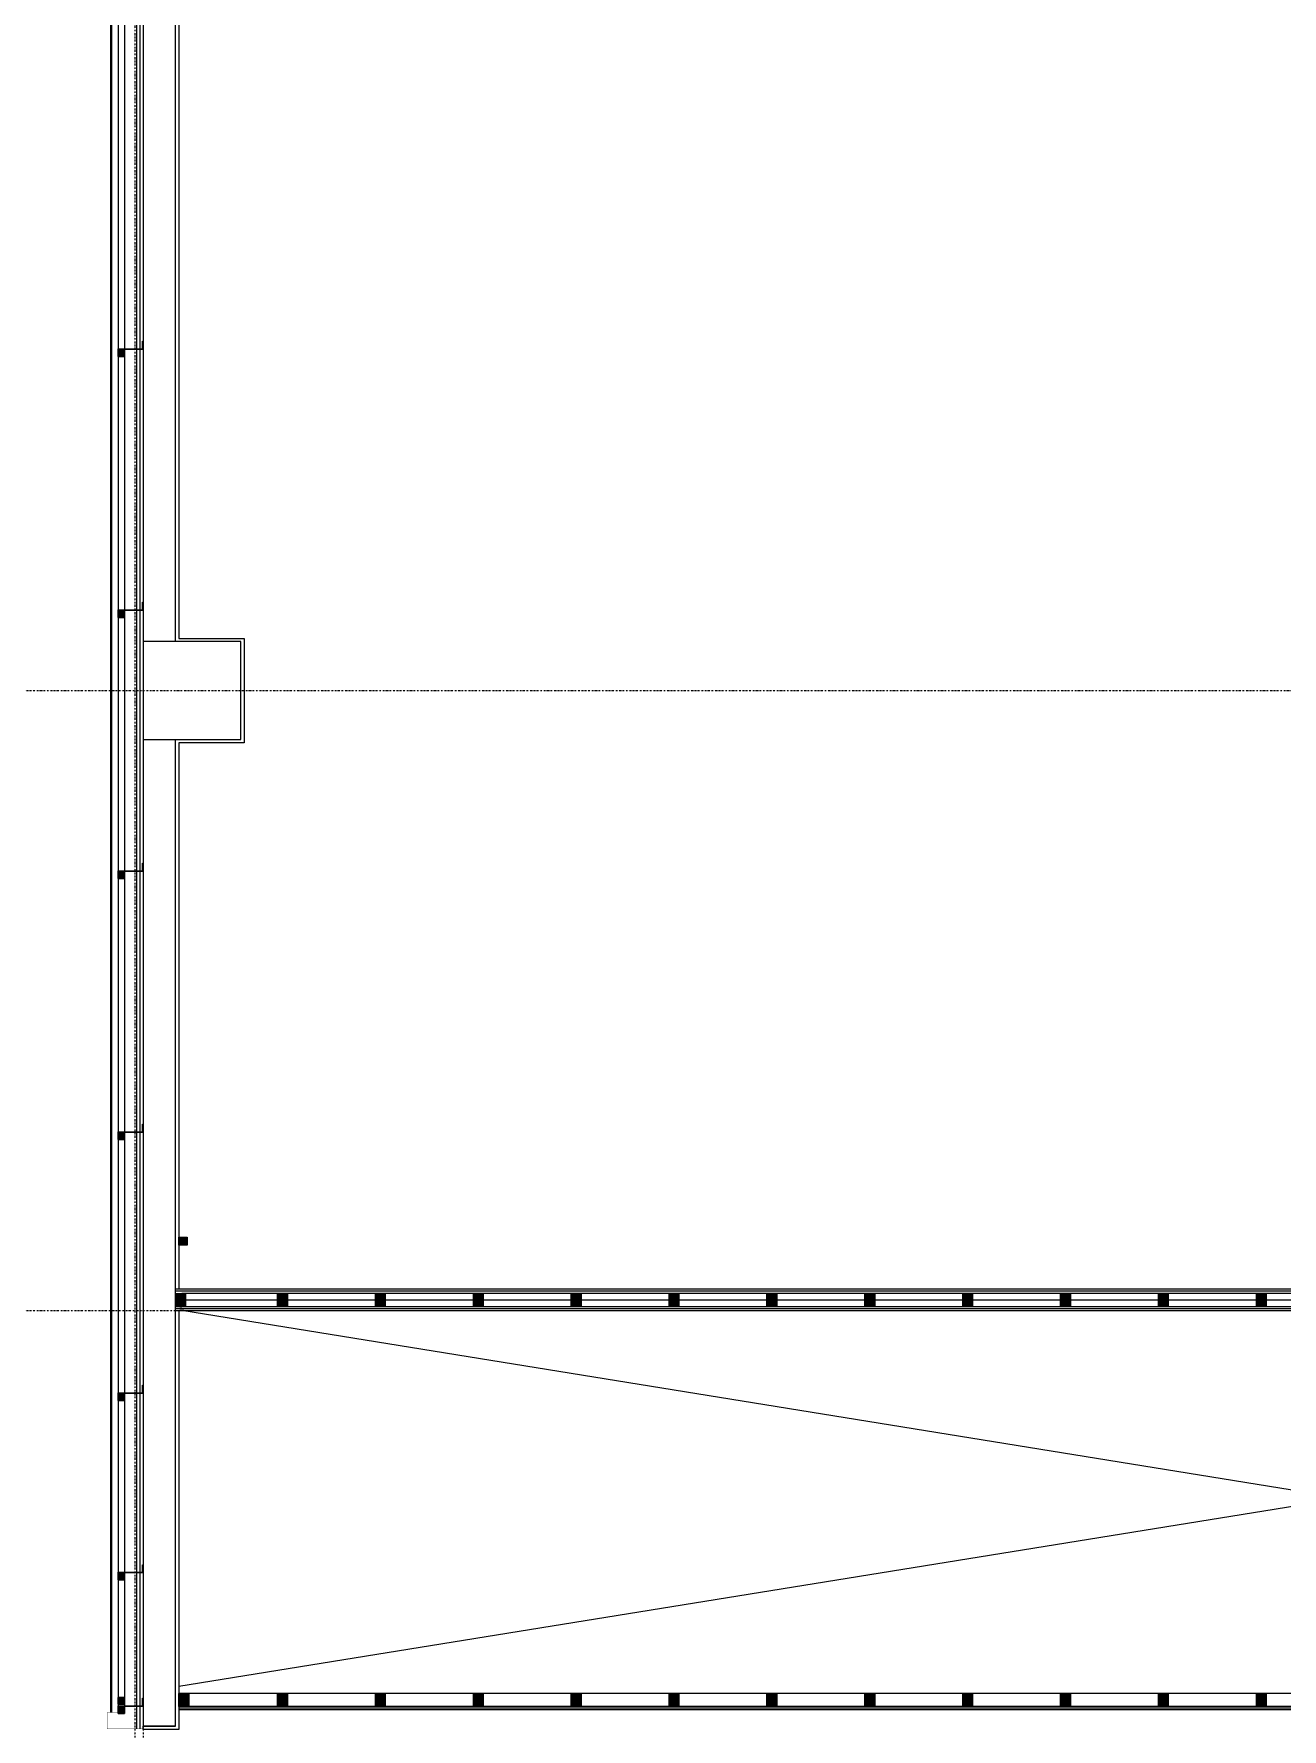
# Model space of a CAD drawing. Extents: x -1907 to 11890, y 0 to 8298.
# Drawn here: x 7628 to 8393, y 2309 to 3348 of the extents above; entities that cross this region are included whole.
import ezdxf

# ---------------------------------------------------------------- set-up
doc = ezdxf.new("R2010")
doc.units = 0
doc.header["$MEASUREMENT"] = 0
doc.linetypes.add('DASHDOT', pattern=[1, 0.5, -0.25, 0, -0.25])
doc.linetypes.add('DOT2', pattern=[0.125, 0, -0.125])
doc.layers.get('0').update_dxf_attribs({"color": 9, "lineweight": 9})
for name, color, linetype, lineweight in [('00', 9, 'Continuous', 9), ('01', 9, 'Continuous', 9), ('06D', 9, 'Continuous', 9), ('10', 9, 'Continuous', 9), ('11', 9, 'Continuous', 9), ('14', 9, 'Continuous', 9), ('20', 9, 'DOT2', 9), ('24', 9, 'DASHDOT', 9), ('33', 9, 'BATTING', 9)]:
    doc.layers.add(name, color=color, linetype=linetype, lineweight=lineweight)
doc.linetypes.add('BATTING', pattern='A,0.0001,-0.1,[134,ltypeshp.shx,S=0.1,R=0,X=-0.1,Y=0],-0.2,[134,ltypeshp.shx,S=0.1,R=180,X=0.1,Y=0],-0.1', length=0.4001)

# ---------------------------------------------------------------- blocks, each defined once
blk = doc.blocks.new('p-s-profil')
at = {"layer": '10'}
blk.add_lwpolyline([(9, 15.3), (4.6, 15.3), (4.6, 0.4), (0, 0.4), (0, 0), (5, 0), (5, 14.9), (9, 14.9), (9, 15.3)], dxfattribs=at)
blk.add_lwpolyline([(9, 15.3), (4.6, 15.3), (4.6, 0.4), (0, 0.4), (0, 0), (5, 0), (5, 14.9), (9, 14.9), (9, 15.3)], dxfattribs=at)
blk = doc.blocks.new('p-kutu_profil_40x40')
h = blk.add_hatch(color=256)
h.dxf.hatch_style = 1
h.paths.add_polyline_path([(0, 0), (4, 0), (4, 4), (0, 4)])
h = blk.add_hatch(color=255)
h.dxf.hatch_style = 1
h.paths.add_polyline_path([(0, 0), (4, 0), (4, 4), (0, 4)])
blk.add_lwpolyline([(0, 0), (4, 0), (4, 4), (0, 4)], close=True)
at = {"layer": '10'}
for points in [[(0, 4), (4, 4), (4, 0), (0, 0)], [(0, 4), (4, 4), (4, 0), (0, 0)], [(0, 0), (4, 0), (4, 4), (0, 4)], [(0.3, 3.7), (3.7, 3.7), (3.7, 0.3), (0.3, 0.3)], [(0.3, 3.7), (3.7, 3.7), (3.7, 0.3), (0.3, 0.3)]]:
    blk.add_lwpolyline(points, close=True, dxfattribs=at)
blk = doc.blocks.new('prf-10x10')
h = blk.add_hatch(color=255)
h.dxf.hatch_style = 1
h.paths.add_polyline_path([(-5, -5), (5, -5), (5, 5), (-5, 5)])
at = {"layer": '10'}
blk.add_lwpolyline([(-5, -5), (5, -5), (5, 5), (-5, 5)], close=True, dxfattribs=at)

msp = doc.modelspace()

# ---------------------------------------------------------------- linework, layer by layer
at = {"layer": '00'}
for points in [[(7695.06, 3725.87), (7695.06, 3725.87), (7695.06, 2975.87)], [(7715.06, 2975.87), (7715.06, 2975.87), (7715.06, 3725.87), (7715.06, 3725.87)], [(7715.06, 2975.87), (7695.06, 2975.87)], [(7695.06, 2915.87), (7715.06, 2915.87)], [(7695.06, 2915.87), (7695.06, 2915.87), (7695.06, 2311.12), (7715.06, 2311.12), (7715.06, 2915.87), (7715.06, 2915.87)], [(7715.06, 2311.12), (7695.06, 2311.12)]]:
    msp.add_lwpolyline(points, dxfattribs=at)
at = {"layer": '01'}
msp.add_lwpolyline([(7695.06, 2915.87), (7755.06, 2915.87), (7755.06, 2975.87), (7695.06, 2975.87)], close=True, dxfattribs=at)
at = {"layer": '06D'}
for points in [[(7679.76, 3786.22), (7679.76, 2318.87)], [(7683.76, 3786.22), (7683.76, 2318.87)], [(7691.06, 3781.82), (7691.06, 2309.53)], [(7695.06, 3725.87), (7695.06, 2316.02)], [(7717.06, 2335.62), (9142.06, 2565.87)], [(9142.06, 2335.62), (7718.81, 2565.87)], [(9142.06, 2331.12), (7717.06, 2331.12)]]:
    msp.add_lwpolyline(points, dxfattribs=at)
at = {"layer": '10'}
for points in [[(7675.06, 3796.68), (7675.06, 2319.53)], [(7675.76, 3796.68), (7675.76, 2319.53)]]:
    msp.add_lwpolyline(points, dxfattribs=at)
at = {"layer": '10', "const_width": 0.2}
msp.add_lwpolyline([(7695.06, 2309.53), (7675.06, 2309.53), (7673.06, 2309.53), (7673.06, 2319.53), (7679.76, 2319.53), (7679.76, 2324.02)], dxfattribs=at)
at = {"layer": '11'}
for points in [[(7715.06, 2565.87), (9142.06, 2565.87), (9142.06, 2321.12), (9155.06, 2321.12), (9155.06, 2576.37), (9155.06, 2588.87), (9142.06, 2588.87), (9142.06, 2578.87), (7718.81, 2578.87)], [(7715.06, 2567.12), (9143.31, 2567.12), (9143.31, 2322.37), (9153.81, 2322.37), (9153.81, 2576.37), (9153.81, 2587.62), (9143.31, 2587.62), (9143.31, 2577.62), (7718.81, 2577.62)], [(7715.06, 2568.37), (9144.56, 2568.37), (9144.56, 2323.62), (9152.56, 2323.62), (9152.56, 2576.37), (9152.56, 2586.37), (9144.56, 2586.37), (9144.56, 2576.37), (7718.81, 2576.37)], [(7720.06, 2578.87), (7715.06, 2578.87)], [(7718.81, 2577.62), (7715.06, 2577.62)], [(7718.81, 2567.12), (7717.56, 2567.12)], [(7695.06, 2565.87), (7695.06, 2313.37)], [(7720.06, 2565.87), (7717.56, 2565.87)], [(9142.06, 2323.12), (7717.06, 2323.12)], [(9142.06, 2322.12), (7717.06, 2322.12)], [(9142.06, 2321.12), (7717.06, 2321.12)]]:
    msp.add_lwpolyline(points, dxfattribs=at)
at = {"layer": '14'}
for points in [[(8670.36, 2708.87), (8553.06, 2708.87), (8553.06, 2922.87), (8718.06, 2922.87), (8718.06, 3507.87), (8828.06, 3507.87), (8828.06, 3763.87), (8467.06, 3763.87), (8467.06, 3723.87), (8403.06, 3723.87), (8403.06, 3763.87), (7757.06, 3763.87), (7757.06, 3723.87), (7717.06, 3723.87), (7717.06, 2977.87), (7757.06, 2977.87), (7757.06, 2913.87), (7717.06, 2913.87), (7717.06, 2578.87)], [(7717.06, 2565.87), (7717.06, 2309.12), (7695.06, 2309.12), (7695.06, 2311.12)]]:
    msp.add_lwpolyline(points, dxfattribs=at)
at = {"layer": '20'}
msp.add_lwpolyline([(9827.86, 2321.12), (7716.92, 2321.12)], dxfattribs=at)
at = {"layer": '24', "ltscale": 2}
for points in [[(7590.06, 4008.37), (7590.06, 3968.37), (7690.06, 3968.37), (7690.06, 200.84)], [(7795.06, 4008.37), (7795.06, 3968.37), (7695.06, 3968.37), (7695.06, 200.84)], [(7012.53, 2945.87), (10535.06, 2945.87)], [(7012.53, 2565.87), (10535.06, 2565.87)]]:
    msp.add_lwpolyline(points, dxfattribs=at)
at = {"layer": '33', "ltscale": 0.2, "flags": 128}
msp.add_lwpolyline([(9155.06, 3787.87), (7693.06, 3787.87), (7693.06, 2309.53)], dxfattribs=at)
at = {"layer": '33', "ltscale": 0.4}
msp.add_lwpolyline([(7721.06, 2572.37), (9144.56, 2572.37)], dxfattribs=at)

# ---------------------------------------------------------------- block references
at = {"xscale": -1, "rotation": 90}
for p in [(7695.06, 3160.02), (7695.06, 3000.02), (7695.06, 2840.02), (7695.06, 2680.02), (7695.06, 2520.02), (7695.06, 2410.02), (7695.06, 2328.17)]:
    msp.add_blockref('p-s-profil', p, dxfattribs=at)
at = {"rotation": 90}
for p in [(7683.76, 3150.72), (7683.76, 2990.72), (7683.76, 2830.72), (7683.76, 2670.72), (7683.76, 2510.72), (7683.76, 2400.72), (7683.76, 2324.57), (7683.76, 2318.87)]:
    msp.add_blockref('p-kutu_profil_40x40', p, dxfattribs=at)
at = {"layer": '10', "extrusion": (0, 0, -1), "zscale": -1}
for p, xscale, yscale, rotation in [((-7719.56, 2608.37), 0.5, 0.5, 270), ((-7718.06, 2572.37), 0.8, 0.6, 90), ((-7780.56, 2572.37), 0.8, 0.6, 90), ((-7840.56, 2572.37), 0.8, 0.6, 90), ((-7900.56, 2572.37), 0.8, 0.6, 90), ((-7960.56, 2572.37), 0.8, 0.6, 90), ((-8020.56, 2572.37), 0.8, 0.6, 90), ((-8080.56, 2572.37), 0.8, 0.6, 90), ((-8140.56, 2572.37), 0.8, 0.6, 90), ((-8200.56, 2572.37), 0.8, 0.6, 90), ((-8260.56, 2572.37), 0.8, 0.6, 90), ((-8320.56, 2572.37), 0.8, 0.6, 90), ((-8380.56, 2572.37), 0.8, 0.6, 90), ((-7720.06, 2327.12), 0.8, 0.6, 90), ((-7780.56, 2327.12), 0.8, 0.6, 90), ((-7840.56, 2327.12), 0.8, 0.6, 90), ((-7900.56, 2327.12), 0.8, 0.6, 90), ((-7960.56, 2327.12), 0.8, 0.6, 90), ((-8020.56, 2327.12), 0.8, 0.6, 90), ((-8080.56, 2327.12), 0.8, 0.6, 90), ((-8140.56, 2327.12), 0.8, 0.6, 90), ((-8200.56, 2327.12), 0.8, 0.6, 90), ((-8260.56, 2327.12), 0.8, 0.6, 90), ((-8320.56, 2327.12), 0.8, 0.6, 90), ((-8380.56, 2327.12), 0.8, 0.6, 90)]:
    msp.add_blockref('prf-10x10', p, dxfattribs=dict(at, xscale=xscale, yscale=yscale, rotation=rotation))

doc.saveas('drawing.dxf')
